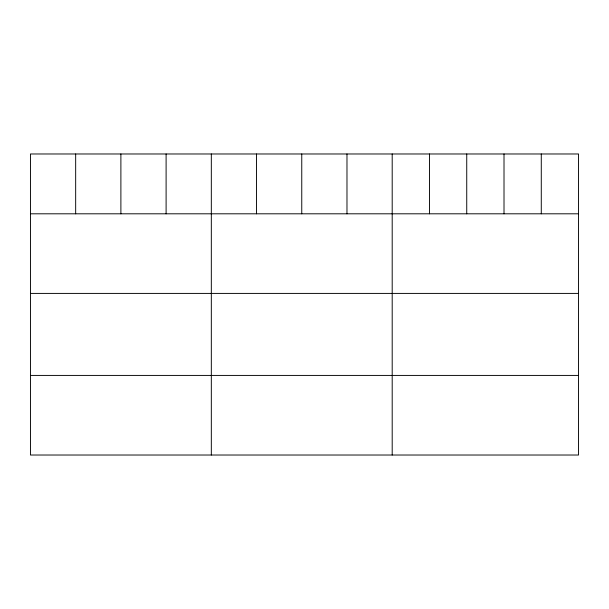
<?xml version="1.0" encoding="UTF-8"?>
<svg xmlns="http://www.w3.org/2000/svg" width="609" height="609" viewBox="0 0 609 609"><rect width="100%" height="100%" fill="white"/><g stroke="black" fill="none" stroke-linecap="round" stroke-linejoin="round"><path stroke-width="0.91" d="M578.55 213.805L578.55 455.022L30.45 455.022L30.45 153.978L578.55 153.978L578.55 213.805L30.45 213.805M30.45 293.409L578.55 293.409M30.45 375.418L578.55 375.418M541.279 153.978L541.279 213.805M504.008 153.978L504.008 213.805M466.738 153.978L466.738 213.805M429.467 153.978L429.467 213.805M392.196 153.978L392.196 455.022M346.978 153.978L346.978 213.805M301.76 153.978L301.76 213.805M256.541 153.978L256.541 213.805M211.323 153.978L211.323 455.022M166.105 153.978L166.105 213.805M120.887 153.978L120.887 213.805M75.668 153.978L75.668 213.805"/></g></svg>
